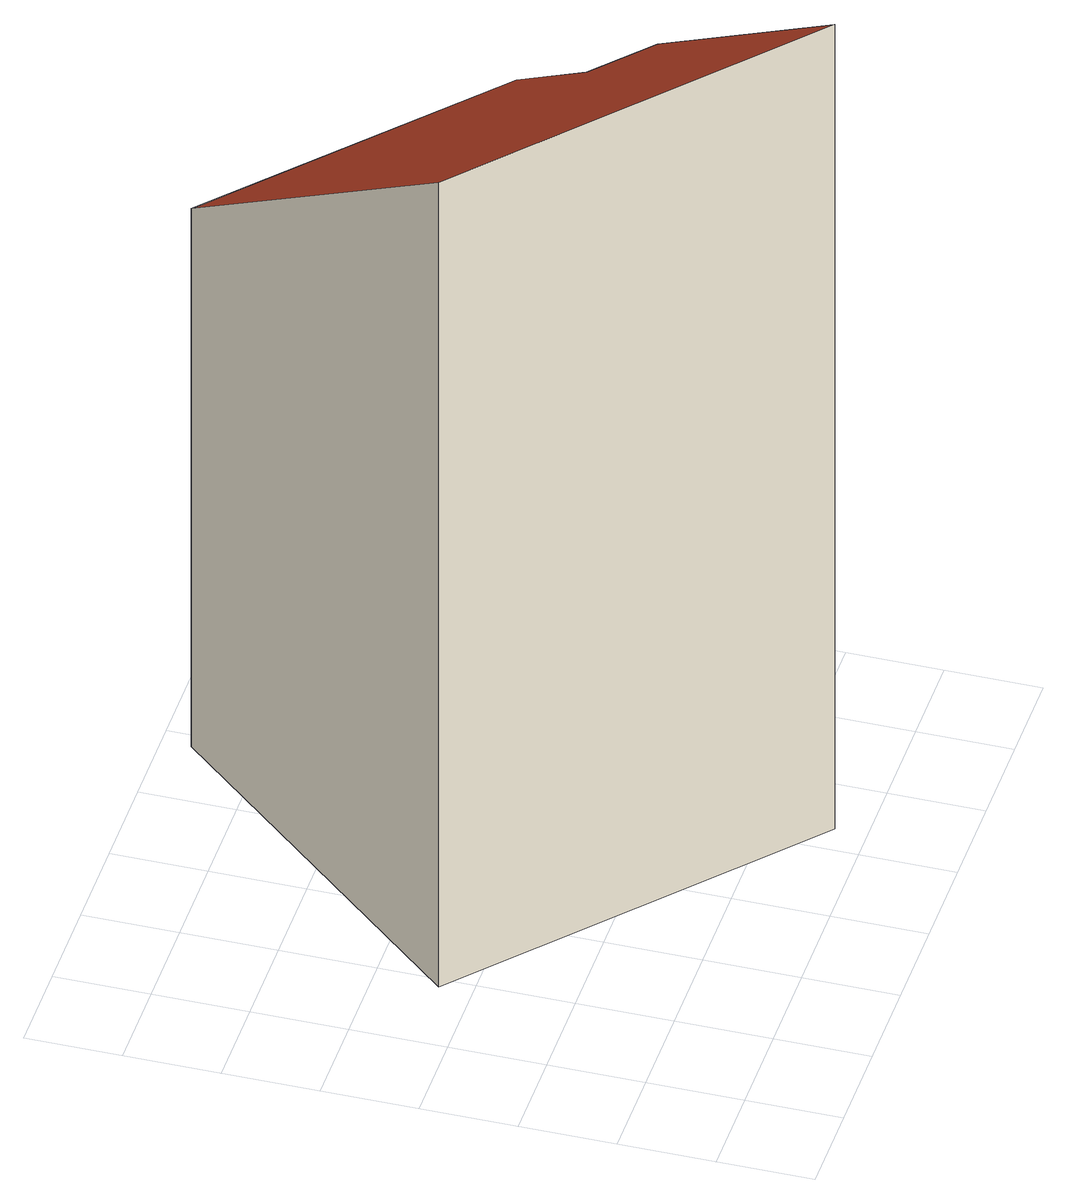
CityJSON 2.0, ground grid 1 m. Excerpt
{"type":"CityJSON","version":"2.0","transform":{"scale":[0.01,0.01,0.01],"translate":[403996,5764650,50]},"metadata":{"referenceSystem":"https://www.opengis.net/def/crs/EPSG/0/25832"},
"CityObjects":{
"building1":{"type":"Building","attributes":{"Gemeindeschluessel":"05515000","Geometrietyp2DReferenz":"3000","function":"31001_2700","roofType":"2100","measuredHeight":9.97},"geometry":[{"type":"Solid","lod":"2","boundaries":[[[[0,1,2,3]],[[4,5,1,0]],[[6,7,5,4]],[[8,9,7,6]],[[10,11,9,8]],[[3,2,11,10]],[[8,6,4,0,3,10]],[[1,5,7,9,11,2]]]],"semantics":{"surfaces":[{"type":"WallSurface"},{"type":"RoofSurface"},{"type":"GroundSurface"}],"values":[[0,0,0,0,0,0,1,2]]}}]}
},
"vertices":[
[433,34,1068],[433,34,71],[642,273,71],[642,273,832],[89,335,1068],[89,335,71],[383,670,738],[383,670,71],[665,422,737],[665,422,71],[581,327,832],[581,327,71]
]}
